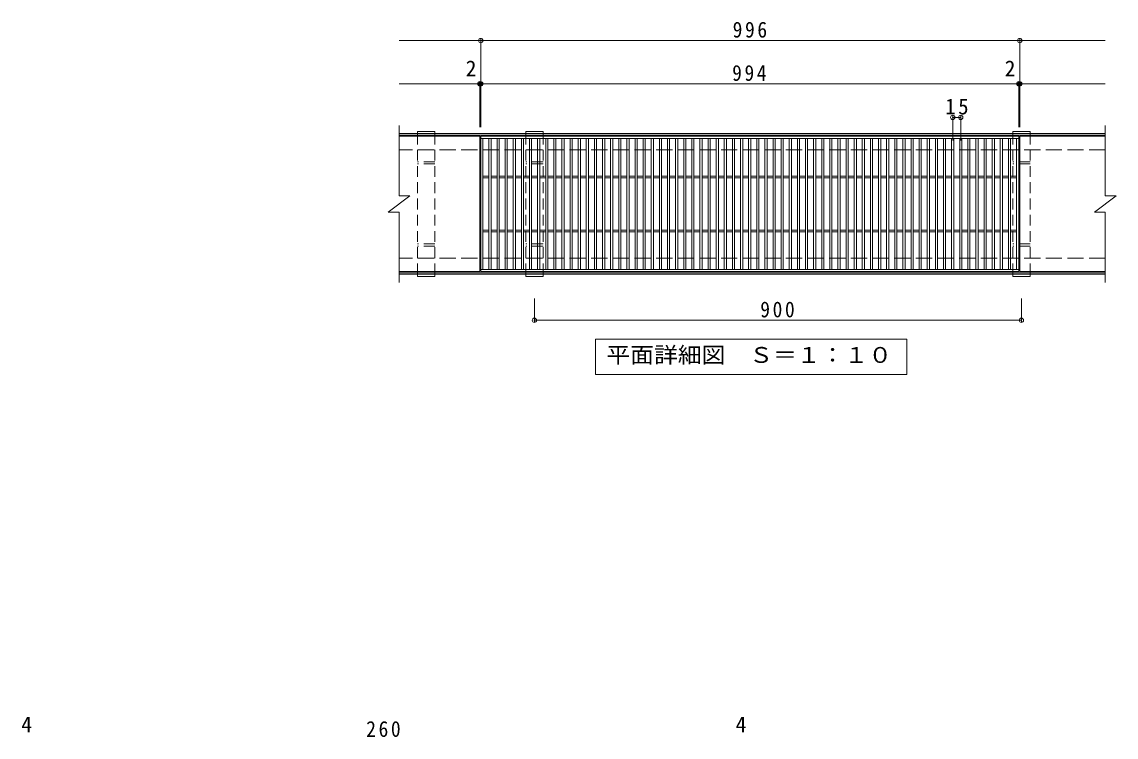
# Model space of a CAD drawing. Units: millimetres on the paper, enlarged 2 times, with parts at other scales. Extents: x -324 to 377, y -387 to 295.
# Drawn here: x -263.1 to 141.3, y 30.7 to 295 of the extents above; entities that cross this region are included whole.
import ezdxf
from ezdxf.enums import TextEntityAlignment as Align

# ---------------------------------------------------------------- set-up
doc = ezdxf.new("R2010")
doc.units = ezdxf.units.MM
doc.header["$LTSCALE"] = 2
doc.header["$PDMODE"] = 32
doc.header["$PDSIZE"] = 1.6
doc.linetypes.add('DASHED2', pattern=[3, 2, -1])
doc.linetypes.add('DASHED3', pattern=[4, 3, -1])
for name, color, linetype, lineweight in [('C-1', 2, 'Continuous', 9), ('C-2', 3, 'Continuous', 9), ('C-4', 7, 'Continuous', 9), ('C-5', 7, 'Continuous', 9), ('C-8', 3, 'DASHED2', 9), ('D-4', 7, 'Continuous', 9)]:
    doc.layers.add(name, color=color, linetype=linetype, lineweight=lineweight)
doc.styles.add('ＭＳ ゴシック', font='')
doc.styles.get('ＭＳ ゴシック').set_extended_font_data('MS Gothic')

msp = doc.modelspace()

# ---------------------------------------------------------------- linework, layer by layer
at = {"layer": 'C-1'}
for p, q in [((137.268, 253.707), (-123.732, 253.707)), ((137.268, 253.107), (-123.732, 253.107)), ((137.268, 202.307), (-123.732, 202.307)), ((137.268, 201.707), (-123.732, 201.707))]:
    msp.add_line(p, q, dxfattribs=at)
at = {"layer": 'C-1', "linetype": 'DASHED3'}
for p, q in [((137.268, 247.707), (-123.732, 247.707)), ((137.268, 207.707), (-123.732, 207.707))]:
    msp.add_line(p, q, dxfattribs=at)
at = {"layer": 'C-2'}
for p, q in [((-123.732, 256.707), (-123.732, 230.707)), ((137.268, 256.707), (137.268, 230.707)), ((-93.932, 252.707), (-123.732, 252.707)), ((-93.932, 252.707), (-93.932, 202.707)), ((-93.532, 251.907), (105.268, 251.907)), ((-92.732, 203.507), (-92.732, 251.907)), ((-90.532, 203.507), (-90.532, 251.907)), ((-89.732, 203.507), (-89.732, 251.907)), ((-87.532, 203.507), (-87.532, 251.907)), ((-86.732, 203.507), (-86.732, 251.907)), ((-84.532, 203.507), (-84.532, 251.907)), ((-83.732, 203.507), (-83.732, 251.907)), ((-81.532, 203.507), (-81.532, 251.907)), ((-80.732, 203.507), (-80.732, 251.907)), ((-78.532, 203.507), (-78.532, 251.907)), ((-77.732, 203.507), (-77.732, 251.907)), ((-75.532, 203.507), (-75.532, 251.907)), ((-74.732, 203.507), (-74.732, 251.907)), ((-72.532, 203.507), (-72.532, 251.907)), ((-71.732, 203.507), (-71.732, 251.907)), ((-69.532, 203.507), (-69.532, 251.907)), ((-68.732, 203.507), (-68.732, 251.907)), ((-66.532, 203.507), (-66.532, 251.907)), ((-65.732, 203.507), (-65.732, 251.907)), ((-63.532, 203.507), (-63.532, 251.907)), ((-62.732, 203.507), (-62.732, 251.907)), ((-60.532, 203.507), (-60.532, 251.907)), ((-59.732, 203.507), (-59.732, 251.907)), ((-57.532, 203.507), (-57.532, 251.907)), ((-56.732, 203.507), (-56.732, 251.907)), ((-54.532, 203.507), (-54.532, 251.907)), ((-53.732, 203.507), (-53.732, 251.907)), ((-51.532, 203.507), (-51.532, 251.907)), ((-50.732, 203.507), (-50.732, 251.907)), ((-48.532, 203.507), (-48.532, 251.907)), ((-47.732, 203.507), (-47.732, 251.907)), ((-45.532, 203.507), (-45.532, 251.907)), ((-44.732, 203.507), (-44.732, 251.907)), ((-42.532, 203.507), (-42.532, 251.907)), ((-41.732, 203.507), (-41.732, 251.907)), ((-39.532, 203.507), (-39.532, 251.907)), ((-38.732, 203.507), (-38.732, 251.907)), ((-36.532, 203.507), (-36.532, 251.907)), ((-35.732, 203.507), (-35.732, 251.907)), ((-33.532, 203.507), (-33.532, 251.907)), ((-32.732, 203.507), (-32.732, 251.907)), ((-30.532, 203.507), (-30.532, 251.907)), ((-29.732, 203.507), (-29.732, 251.907)), ((-27.532, 203.507), (-27.532, 251.907)), ((-26.732, 203.507), (-26.732, 251.907)), ((-24.532, 203.507), (-24.532, 251.907)), ((-23.732, 203.507), (-23.732, 251.907)), ((-21.532, 203.507), (-21.532, 251.907)), ((-20.732, 203.507), (-20.732, 251.907)), ((-18.532, 203.507), (-18.532, 251.907)), ((-17.732, 203.507), (-17.732, 251.907)), ((-15.532, 203.507), (-15.532, 251.907)), ((-14.732, 203.507), (-14.732, 251.907)), ((-12.532, 203.507), (-12.532, 251.907)), ((-11.732, 203.507), (-11.732, 251.907)), ((-9.532, 203.507), (-9.532, 251.907)), ((-8.732, 203.507), (-8.732, 251.907)), ((-6.532, 203.507), (-6.532, 251.907)), ((-5.732, 203.507), (-5.732, 251.907)), ((-3.532, 203.507), (-3.532, 251.907)), ((-2.732, 203.507), (-2.732, 251.907)), ((-0.532, 203.507), (-0.532, 251.907)), ((0.268, 203.507), (0.268, 251.907)), ((2.468, 203.507), (2.468, 251.907)), ((3.268, 203.507), (3.268, 251.907)), ((5.468, 203.507), (5.468, 251.907)), ((6.268, 203.507), (6.268, 251.907)), ((8.468, 203.507), (8.468, 251.907)), ((9.268, 203.507), (9.268, 251.907)), ((11.468, 203.507), (11.468, 251.907)), ((12.268, 203.507), (12.268, 251.907)), ((14.468, 203.507), (14.468, 251.907)), ((15.268, 203.507), (15.268, 251.907)), ((17.468, 203.507), (17.468, 251.907)), ((18.268, 203.507), (18.268, 251.907)), ((20.468, 203.507), (20.468, 251.907)), ((21.268, 203.507), (21.268, 251.907)), ((23.468, 203.507), (23.468, 251.907)), ((24.268, 203.507), (24.268, 251.907)), ((26.468, 203.507), (26.468, 251.907)), ((27.268, 203.507), (27.268, 251.907)), ((29.468, 203.507), (29.468, 251.907)), ((30.268, 203.507), (30.268, 251.907)), ((32.468, 203.507), (32.468, 251.907)), ((33.268, 203.507), (33.268, 251.907)), ((35.468, 203.507), (35.468, 251.907)), ((36.268, 203.507), (36.268, 251.907)), ((38.468, 203.507), (38.468, 251.907)), ((39.268, 203.507), (39.268, 251.907)), ((41.468, 203.507), (41.468, 251.907)), ((42.268, 203.507), (42.268, 251.907)), ((44.468, 203.507), (44.468, 251.907)), ((45.268, 203.507), (45.268, 251.907)), ((47.468, 203.507), (47.468, 251.907)), ((48.268, 203.507), (48.268, 251.907)), ((50.468, 203.507), (50.468, 251.907)), ((51.268, 203.507), (51.268, 251.907)), ((53.468, 203.507), (53.468, 251.907)), ((54.268, 203.507), (54.268, 251.907)), ((56.468, 203.507), (56.468, 251.907)), ((57.268, 203.507), (57.268, 251.907)), ((59.468, 203.507), (59.468, 251.907)), ((60.268, 203.507), (60.268, 251.907)), ((62.468, 203.507), (62.468, 251.907)), ((63.268, 203.507), (63.268, 251.907)), ((65.468, 203.507), (65.468, 251.907)), ((66.268, 203.507), (66.268, 251.907)), ((68.468, 203.507), (68.468, 251.907)), ((69.268, 203.507), (69.268, 251.907)), ((71.468, 203.507), (71.468, 251.907)), ((72.268, 203.507), (72.268, 251.907)), ((74.468, 203.507), (74.468, 251.907)), ((75.268, 203.507), (75.268, 251.907)), ((77.468, 203.507), (77.468, 251.907)), ((78.268, 203.507), (78.268, 251.907)), ((80.468, 203.507), (80.468, 251.907)), ((81.268, 203.507), (81.268, 251.907)), ((83.468, 203.507), (83.468, 251.907)), ((84.268, 203.507), (84.268, 251.907)), ((86.468, 203.507), (86.468, 251.907)), ((87.268, 203.507), (87.268, 251.907)), ((89.468, 203.507), (89.468, 251.907)), ((90.268, 203.507), (90.268, 251.907)), ((92.468, 203.507), (92.468, 251.907)), ((93.268, 203.507), (93.268, 251.907)), ((95.468, 203.507), (95.468, 251.907)), ((96.268, 203.507), (96.268, 251.907)), ((98.468, 203.507), (98.468, 251.907)), ((99.268, 203.507), (99.268, 251.907)), ((101.468, 203.507), (101.468, 251.907)), ((102.268, 203.507), (102.268, 251.907)), ((104.468, 203.507), (104.468, 251.907)), ((105.268, 252.707), (105.268, 202.707)), ((105.668, 252.707), (105.668, 202.707)), ((137.268, 252.707), (105.668, 252.707)), ((-92.732, 238.007), (-90.532, 238.007)), ((-92.732, 237.407), (-90.532, 237.407)), ((-89.732, 238.007), (-87.532, 238.007)), ((-89.732, 237.407), (-87.532, 237.407)), ((-86.732, 238.007), (-84.532, 238.007)), ((-86.732, 237.407), (-84.532, 237.407)), ((-83.732, 238.007), (-81.532, 238.007)), ((-83.732, 237.407), (-81.532, 237.407)), ((-80.732, 238.007), (-78.532, 238.007)), ((-80.732, 237.407), (-78.532, 237.407)), ((-77.732, 238.007), (-75.532, 238.007)), ((-77.732, 237.407), (-75.532, 237.407)), ((-74.732, 238.007), (-72.532, 238.007)), ((-74.732, 237.407), (-72.532, 237.407)), ((-71.732, 238.007), (-69.532, 238.007)), ((-71.732, 237.407), (-69.532, 237.407)), ((-68.732, 238.007), (-66.532, 238.007)), ((-68.732, 237.407), (-66.532, 237.407)), ((-65.732, 238.007), (-63.532, 238.007)), ((-65.732, 237.407), (-63.532, 237.407)), ((-62.732, 238.007), (-60.532, 238.007)), ((-62.732, 237.407), (-60.532, 237.407)), ((-59.732, 238.007), (-57.532, 238.007)), ((-59.732, 237.407), (-57.532, 237.407)), ((-56.732, 238.007), (-54.532, 238.007)), ((-56.732, 237.407), (-54.532, 237.407)), ((-53.732, 238.007), (-51.532, 238.007)), ((-53.732, 237.407), (-51.532, 237.407)), ((-50.732, 238.007), (-48.532, 238.007)), ((-50.732, 237.407), (-48.532, 237.407)), ((-47.732, 238.007), (-45.532, 238.007)), ((-47.732, 237.407), (-45.532, 237.407)), ((-44.732, 238.007), (-42.532, 238.007)), ((-44.732, 237.407), (-42.532, 237.407)), ((-41.732, 238.007), (-39.532, 238.007)), ((-41.732, 237.407), (-39.532, 237.407)), ((-38.732, 238.007), (-36.532, 238.007)), ((-38.732, 237.407), (-36.532, 237.407)), ((-35.732, 238.007), (-33.532, 238.007)), ((-35.732, 237.407), (-33.532, 237.407)), ((-32.732, 238.007), (-30.532, 238.007)), ((-32.732, 237.407), (-30.532, 237.407)), ((-29.732, 238.007), (-27.532, 238.007)), ((-29.732, 237.407), (-27.532, 237.407)), ((-26.732, 238.007), (-24.532, 238.007)), ((-26.732, 237.407), (-24.532, 237.407)), ((-23.732, 238.007), (-21.532, 238.007)), ((-23.732, 237.407), (-21.532, 237.407)), ((-20.732, 238.007), (-18.532, 238.007)), ((-20.732, 237.407), (-18.532, 237.407)), ((-17.732, 238.007), (-15.532, 238.007)), ((-17.732, 237.407), (-15.532, 237.407)), ((-14.732, 238.007), (-12.532, 238.007)), ((-14.732, 237.407), (-12.532, 237.407)), ((-11.732, 238.007), (-9.532, 238.007)), ((-11.732, 237.407), (-9.532, 237.407)), ((-8.732, 238.007), (-6.532, 238.007)), ((-8.732, 237.407), (-6.532, 237.407)), ((-5.732, 238.007), (-3.532, 238.007)), ((-5.732, 237.407), (-3.532, 237.407)), ((-2.732, 238.007), (-0.532, 238.007)), ((-2.732, 237.407), (-0.532, 237.407)), ((0.268, 238.007), (2.468, 238.007)), ((0.268, 237.407), (2.468, 237.407)), ((3.268, 238.007), (5.468, 238.007)), ((3.268, 237.407), (5.468, 237.407)), ((6.268, 238.007), (8.468, 238.007)), ((6.268, 237.407), (8.468, 237.407)), ((9.268, 238.007), (11.468, 238.007)), ((9.268, 237.407), (11.468, 237.407)), ((12.268, 238.007), (14.468, 238.007)), ((12.268, 237.407), (14.468, 237.407)), ((15.268, 238.007), (17.468, 238.007)), ((15.268, 237.407), (17.468, 237.407)), ((18.268, 238.007), (20.468, 238.007)), ((18.268, 237.407), (20.468, 237.407)), ((21.268, 238.007), (23.468, 238.007)), ((21.268, 237.407), (23.468, 237.407)), ((24.268, 238.007), (26.468, 238.007)), ((24.268, 237.407), (26.468, 237.407)), ((27.268, 238.007), (29.468, 238.007)), ((27.268, 237.407), (29.468, 237.407)), ((30.268, 238.007), (32.468, 238.007)), ((30.268, 237.407), (32.468, 237.407)), ((33.268, 238.007), (35.468, 238.007)), ((33.268, 237.407), (35.468, 237.407)), ((36.268, 238.007), (38.468, 238.007)), ((36.268, 237.407), (38.468, 237.407)), ((39.268, 238.007), (41.468, 238.007)), ((39.268, 237.407), (41.468, 237.407)), ((42.268, 238.007), (44.468, 238.007)), ((42.268, 237.407), (44.468, 237.407)), ((45.268, 238.007), (47.468, 238.007)), ((45.268, 237.407), (47.468, 237.407)), ((48.268, 238.007), (50.468, 238.007)), ((48.268, 237.407), (50.468, 237.407)), ((51.268, 238.007), (53.468, 238.007)), ((51.268, 237.407), (53.468, 237.407)), ((54.268, 238.007), (56.468, 238.007)), ((54.268, 237.407), (56.468, 237.407)), ((57.268, 238.007), (59.468, 238.007)), ((57.268, 237.407), (59.468, 237.407)), ((60.268, 238.007), (62.468, 238.007)), ((60.268, 237.407), (62.468, 237.407)), ((63.268, 238.007), (65.468, 238.007)), ((63.268, 237.407), (65.468, 237.407)), ((66.268, 238.007), (68.468, 238.007)), ((66.268, 237.407), (68.468, 237.407)), ((69.268, 238.007), (71.468, 238.007)), ((69.268, 237.407), (71.468, 237.407)), ((72.268, 238.007), (74.468, 238.007)), ((72.268, 237.407), (74.468, 237.407)), ((75.268, 238.007), (77.468, 238.007)), ((75.268, 237.407), (77.468, 237.407)), ((78.268, 238.007), (80.468, 238.007)), ((78.268, 237.407), (80.468, 237.407)), ((81.268, 238.007), (83.468, 238.007)), ((81.268, 237.407), (83.468, 237.407)), ((84.268, 238.007), (86.468, 238.007)), ((84.268, 237.407), (86.468, 237.407)), ((87.268, 238.007), (89.468, 238.007)), ((87.268, 237.407), (89.468, 237.407)), ((90.268, 238.007), (92.468, 238.007)), ((90.268, 237.407), (92.468, 237.407)), ((93.268, 238.007), (95.468, 238.007)), ((93.268, 237.407), (95.468, 237.407)), ((96.268, 238.007), (98.468, 238.007)), ((96.268, 237.407), (98.468, 237.407)), ((99.268, 238.007), (101.468, 238.007)), ((99.268, 237.407), (101.468, 237.407)), ((102.268, 238.007), (104.468, 238.007)), ((102.268, 237.407), (104.468, 237.407)), ((-127.732, 224.707), (-119.732, 230.707)), ((-123.732, 230.707), (-119.732, 230.707)), ((133.268, 224.707), (141.268, 230.707)), ((137.268, 230.707), (141.268, 230.707)), ((-127.732, 224.707), (-123.732, 224.707)), ((-123.732, 224.707), (-123.732, 198.707)), ((133.268, 224.707), (137.268, 224.707)), ((137.268, 224.707), (137.268, 198.707)), ((-92.732, 218.007), (-90.532, 218.007)), ((-92.732, 217.407), (-90.532, 217.407)), ((-89.732, 218.007), (-87.532, 218.007)), ((-89.732, 217.407), (-87.532, 217.407)), ((-86.732, 218.007), (-84.532, 218.007)), ((-86.732, 217.407), (-84.532, 217.407)), ((-83.732, 218.007), (-81.532, 218.007)), ((-83.732, 217.407), (-81.532, 217.407)), ((-80.732, 218.007), (-78.532, 218.007)), ((-80.732, 217.407), (-78.532, 217.407)), ((-77.732, 218.007), (-75.532, 218.007)), ((-77.732, 217.407), (-75.532, 217.407)), ((-74.732, 218.007), (-72.532, 218.007)), ((-74.732, 217.407), (-72.532, 217.407)), ((-71.732, 218.007), (-69.532, 218.007)), ((-71.732, 217.407), (-69.532, 217.407)), ((-68.732, 218.007), (-66.532, 218.007)), ((-68.732, 217.407), (-66.532, 217.407)), ((-65.732, 218.007), (-63.532, 218.007)), ((-65.732, 217.407), (-63.532, 217.407)), ((-62.732, 218.007), (-60.532, 218.007)), ((-62.732, 217.407), (-60.532, 217.407)), ((-59.732, 218.007), (-57.532, 218.007)), ((-59.732, 217.407), (-57.532, 217.407)), ((-56.732, 218.007), (-54.532, 218.007)), ((-56.732, 217.407), (-54.532, 217.407)), ((-53.732, 218.007), (-51.532, 218.007)), ((-53.732, 217.407), (-51.532, 217.407)), ((-50.732, 218.007), (-48.532, 218.007)), ((-50.732, 217.407), (-48.532, 217.407)), ((-47.732, 218.007), (-45.532, 218.007)), ((-47.732, 217.407), (-45.532, 217.407)), ((-44.732, 218.007), (-42.532, 218.007)), ((-44.732, 217.407), (-42.532, 217.407)), ((-41.732, 218.007), (-39.532, 218.007)), ((-41.732, 217.407), (-39.532, 217.407)), ((-38.732, 218.007), (-36.532, 218.007)), ((-38.732, 217.407), (-36.532, 217.407)), ((-35.732, 218.007), (-33.532, 218.007)), ((-35.732, 217.407), (-33.532, 217.407)), ((-32.732, 218.007), (-30.532, 218.007)), ((-32.732, 217.407), (-30.532, 217.407)), ((-29.732, 218.007), (-27.532, 218.007)), ((-29.732, 217.407), (-27.532, 217.407)), ((-26.732, 218.007), (-24.532, 218.007)), ((-26.732, 217.407), (-24.532, 217.407)), ((-23.732, 218.007), (-21.532, 218.007)), ((-23.732, 217.407), (-21.532, 217.407)), ((-20.732, 218.007), (-18.532, 218.007)), ((-20.732, 217.407), (-18.532, 217.407)), ((-17.732, 218.007), (-15.532, 218.007)), ((-17.732, 217.407), (-15.532, 217.407)), ((-14.732, 218.007), (-12.532, 218.007)), ((-14.732, 217.407), (-12.532, 217.407)), ((-11.732, 218.007), (-9.532, 218.007)), ((-11.732, 217.407), (-9.532, 217.407)), ((-8.732, 218.007), (-6.532, 218.007)), ((-8.732, 217.407), (-6.532, 217.407)), ((-5.732, 218.007), (-3.532, 218.007)), ((-5.732, 217.407), (-3.532, 217.407)), ((-2.732, 218.007), (-0.532, 218.007)), ((-2.732, 217.407), (-0.532, 217.407)), ((0.268, 218.007), (2.468, 218.007)), ((0.268, 217.407), (2.468, 217.407)), ((3.268, 218.007), (5.468, 218.007)), ((3.268, 217.407), (5.468, 217.407)), ((6.268, 218.007), (8.468, 218.007)), ((6.268, 217.407), (8.468, 217.407)), ((9.268, 218.007), (11.468, 218.007)), ((9.268, 217.407), (11.468, 217.407)), ((12.268, 218.007), (14.468, 218.007)), ((12.268, 217.407), (14.468, 217.407)), ((15.268, 218.007), (17.468, 218.007)), ((15.268, 217.407), (17.468, 217.407)), ((18.268, 218.007), (20.468, 218.007)), ((18.268, 217.407), (20.468, 217.407)), ((21.268, 218.007), (23.468, 218.007)), ((21.268, 217.407), (23.468, 217.407)), ((24.268, 218.007), (26.468, 218.007)), ((24.268, 217.407), (26.468, 217.407)), ((27.268, 218.007), (29.468, 218.007)), ((27.268, 217.407), (29.468, 217.407)), ((30.268, 218.007), (32.468, 218.007)), ((30.268, 217.407), (32.468, 217.407)), ((33.268, 218.007), (35.468, 218.007)), ((33.268, 217.407), (35.468, 217.407)), ((36.268, 218.007), (38.468, 218.007)), ((36.268, 217.407), (38.468, 217.407)), ((39.268, 218.007), (41.468, 218.007)), ((39.268, 217.407), (41.468, 217.407)), ((42.268, 218.007), (44.468, 218.007)), ((42.268, 217.407), (44.468, 217.407)), ((45.268, 218.007), (47.468, 218.007)), ((45.268, 217.407), (47.468, 217.407)), ((48.268, 218.007), (50.468, 218.007)), ((48.268, 217.407), (50.468, 217.407)), ((51.268, 218.007), (53.468, 218.007)), ((51.268, 217.407), (53.468, 217.407)), ((54.268, 218.007), (56.468, 218.007)), ((54.268, 217.407), (56.468, 217.407)), ((57.268, 218.007), (59.468, 218.007)), ((57.268, 217.407), (59.468, 217.407)), ((60.268, 218.007), (62.468, 218.007)), ((60.268, 217.407), (62.468, 217.407)), ((63.268, 218.007), (65.468, 218.007)), ((63.268, 217.407), (65.468, 217.407)), ((66.268, 218.007), (68.468, 218.007)), ((66.268, 217.407), (68.468, 217.407)), ((69.268, 218.007), (71.468, 218.007)), ((69.268, 217.407), (71.468, 217.407)), ((72.268, 218.007), (74.468, 218.007)), ((72.268, 217.407), (74.468, 217.407)), ((75.268, 218.007), (77.468, 218.007)), ((75.268, 217.407), (77.468, 217.407)), ((78.268, 218.007), (80.468, 218.007)), ((78.268, 217.407), (80.468, 217.407)), ((81.268, 218.007), (83.468, 218.007)), ((81.268, 217.407), (83.468, 217.407)), ((84.268, 218.007), (86.468, 218.007)), ((84.268, 217.407), (86.468, 217.407)), ((87.268, 218.007), (89.468, 218.007)), ((87.268, 217.407), (89.468, 217.407)), ((90.268, 218.007), (92.468, 218.007)), ((90.268, 217.407), (92.468, 217.407)), ((93.268, 218.007), (95.468, 218.007)), ((93.268, 217.407), (95.468, 217.407)), ((96.268, 218.007), (98.468, 218.007)), ((96.268, 217.407), (98.468, 217.407)), ((99.268, 218.007), (101.468, 218.007)), ((99.268, 217.407), (101.468, 217.407)), ((102.268, 218.007), (104.468, 218.007)), ((102.268, 217.407), (104.468, 217.407)), ((-93.932, 202.707), (-123.732, 202.707)), ((105.268, 203.507), (-93.532, 203.507)), ((105.268, 202.707), (-93.532, 202.707)), ((137.268, 202.707), (105.668, 202.707))]:
    msp.add_line(p, q, dxfattribs=at)
msp.add_lwpolyline([(-93.532, 202.707), (-93.532, 252.707), (105.268, 252.707)], dxfattribs=at)
at = {"layer": 'C-4'}
for p, q in [((-123.732, 288.107), (137.268, 288.107)), ((-93.532, 256.107), (-93.532, 288.707)), ((105.668, 256.107), (105.668, 288.707)), ((-123.732, 272.107), (137.268, 272.107)), ((-93.932, 256.107), (-93.932, 272.707)), ((105.268, 256.107), (105.268, 272.707)), ((80.868, 251.107), (80.868, 260.307)), ((80.868, 259.707), (83.868, 259.707)), ((83.868, 251.107), (83.868, 260.307)), ((-73.732, 192.763), (-73.732, 184.107)), ((106.268, 192.763), (106.268, 184.107)), ((-73.732, 184.707), (106.268, 184.707))]:
    msp.add_line(p, q, dxfattribs=at)
for p in [(-93.532, 288.107), (105.668, 288.107), (-93.932, 272.107), (-93.532, 272.107), (105.268, 272.107), (105.668, 272.107), (80.868, 259.707), (83.868, 259.707), (-73.732, 184.707), (106.268, 184.707)]:
    msp.add_point(p, dxfattribs=at)
at = {"layer": 'C-5'}
msp.add_lwpolyline([(-51.132, 164.707), (-51.132, 177.707), (63.868, 177.707), (63.868, 164.707)], close=True, dxfattribs=at)
at = {"layer": 'C-8', "linetype": 'Continuous'}
for p, q in [((-116.932, 253.707), (-116.932, 254.507)), ((-110.532, 254.507), (-116.932, 254.507)), ((-110.532, 253.707), (-116.932, 253.707)), ((-110.532, 253.707), (-110.532, 254.507)), ((-76.932, 253.707), (-76.932, 254.507)), ((-70.532, 254.507), (-76.932, 254.507)), ((-70.532, 253.707), (-76.932, 253.707)), ((-70.532, 253.707), (-70.532, 254.507)), ((109.468, 254.507), (103.068, 254.507)), ((103.068, 253.707), (103.068, 254.507)), ((109.468, 253.707), (103.068, 253.707)), ((109.468, 253.707), (109.468, 254.507)), ((-110.532, 201.707), (-116.932, 201.707)), ((-116.932, 201.707), (-116.932, 200.907)), ((-110.532, 200.907), (-116.932, 200.907)), ((-110.532, 201.707), (-110.532, 200.907)), ((-70.532, 201.707), (-76.932, 201.707)), ((-76.932, 201.707), (-76.932, 200.907)), ((-70.532, 200.907), (-76.932, 200.907)), ((-70.532, 201.707), (-70.532, 200.907)), ((103.068, 201.707), (103.068, 200.907)), ((109.468, 201.707), (103.068, 201.707)), ((109.468, 200.907), (103.068, 200.907)), ((109.468, 201.707), (109.468, 200.907))]:
    msp.add_line(p, q, dxfattribs=at)
at = {"layer": 'C-8'}
for p, q in [((-116.932, 253.707), (-116.932, 247.707)), ((-110.532, 253.707), (-110.532, 247.707)), ((-76.932, 253.707), (-76.932, 247.707)), ((-70.532, 253.707), (-70.532, 247.707)), ((103.068, 253.707), (103.068, 247.707)), ((109.468, 253.707), (109.468, 247.707)), ((-116.932, 207.707), (-116.932, 247.707)), ((-110.532, 207.707), (-110.532, 247.707)), ((-76.932, 207.707), (-76.932, 247.707)), ((-70.532, 207.707), (-70.532, 247.707)), ((103.068, 207.707), (103.068, 247.707)), ((109.468, 207.707), (109.468, 247.707)), ((-110.532, 243.307), (-116.932, 243.307)), ((-70.532, 243.307), (-76.932, 243.307)), ((109.468, 243.307), (103.068, 243.307)), ((-110.532, 242.507), (-116.932, 242.507)), ((-70.532, 242.507), (-76.932, 242.507)), ((109.468, 242.507), (103.068, 242.507)), ((-110.532, 212.907), (-116.932, 212.907)), ((-110.532, 212.107), (-116.932, 212.107)), ((-70.532, 212.907), (-76.932, 212.907)), ((-70.532, 212.107), (-76.932, 212.107)), ((109.468, 212.907), (103.068, 212.907)), ((109.468, 212.107), (103.068, 212.107)), ((-116.932, 201.707), (-116.932, 207.707)), ((-110.532, 201.707), (-110.532, 207.707)), ((-76.932, 201.707), (-76.932, 207.707)), ((-70.532, 201.707), (-70.532, 207.707)), ((103.068, 201.707), (103.068, 207.707)), ((109.468, 201.707), (109.468, 207.707))]:
    msp.add_line(p, q, dxfattribs=at)

# ---------------------------------------------------------------- texts
at = {"layer": 'C-4', "color": 2, "style": 'ＭＳ ゴシック'}
for p in [(-99.125, 273.107), (100.075, 273.107)]:
    msp.add_text('2', height=5.865, dxfattribs=at).set_placement(p, align=Align.BOTTOM_LEFT)
at = {"layer": 'C-4', "color": 2, "char_height": 5.865, "attachment_point": 7, "style": 'ＭＳ ゴシック'}
for s, insert in [('\\T1.27;\\W0.9;996', (-0.432, 289.107)), ('\\T1.27;\\W0.9;994', (-0.632, 273.107)), ('\\T1.27;\\W0.95;15', (78.118, 260.707)), ('\\T1.27;\\W0.9;900', (9.768, 185.707))]:
    msp.add_mtext(s, dxfattribs=dict(at, insert=insert))
at = {"layer": 'C-5', "color": 2, "style": 'ＭＳ ゴシック', "width": 1.1}
msp.add_text('平面詳細図\u3000Ｓ＝１：１０', height=5.865, dxfattribs=at).set_placement((-47.132, 167.207), align=Align.BOTTOM_LEFT)
at = {"layer": 'D-4', "color": 2, "style": 'ＭＳ ゴシック'}
for p in [(-263.358, 30.654), (0.642, 30.654)]:
    msp.add_text('4', height=5.865, dxfattribs=at).set_placement(p, align=Align.BOTTOM_LEFT)
at = {"layer": 'D-4', "color": 2, "insert": (-135.858, 30.654), "char_height": 5.865, "attachment_point": 7, "style": 'ＭＳ ゴシック'}
msp.add_mtext('\\T1.27;\\W0.9;260', dxfattribs=at)

doc.saveas('drawing.dxf')
